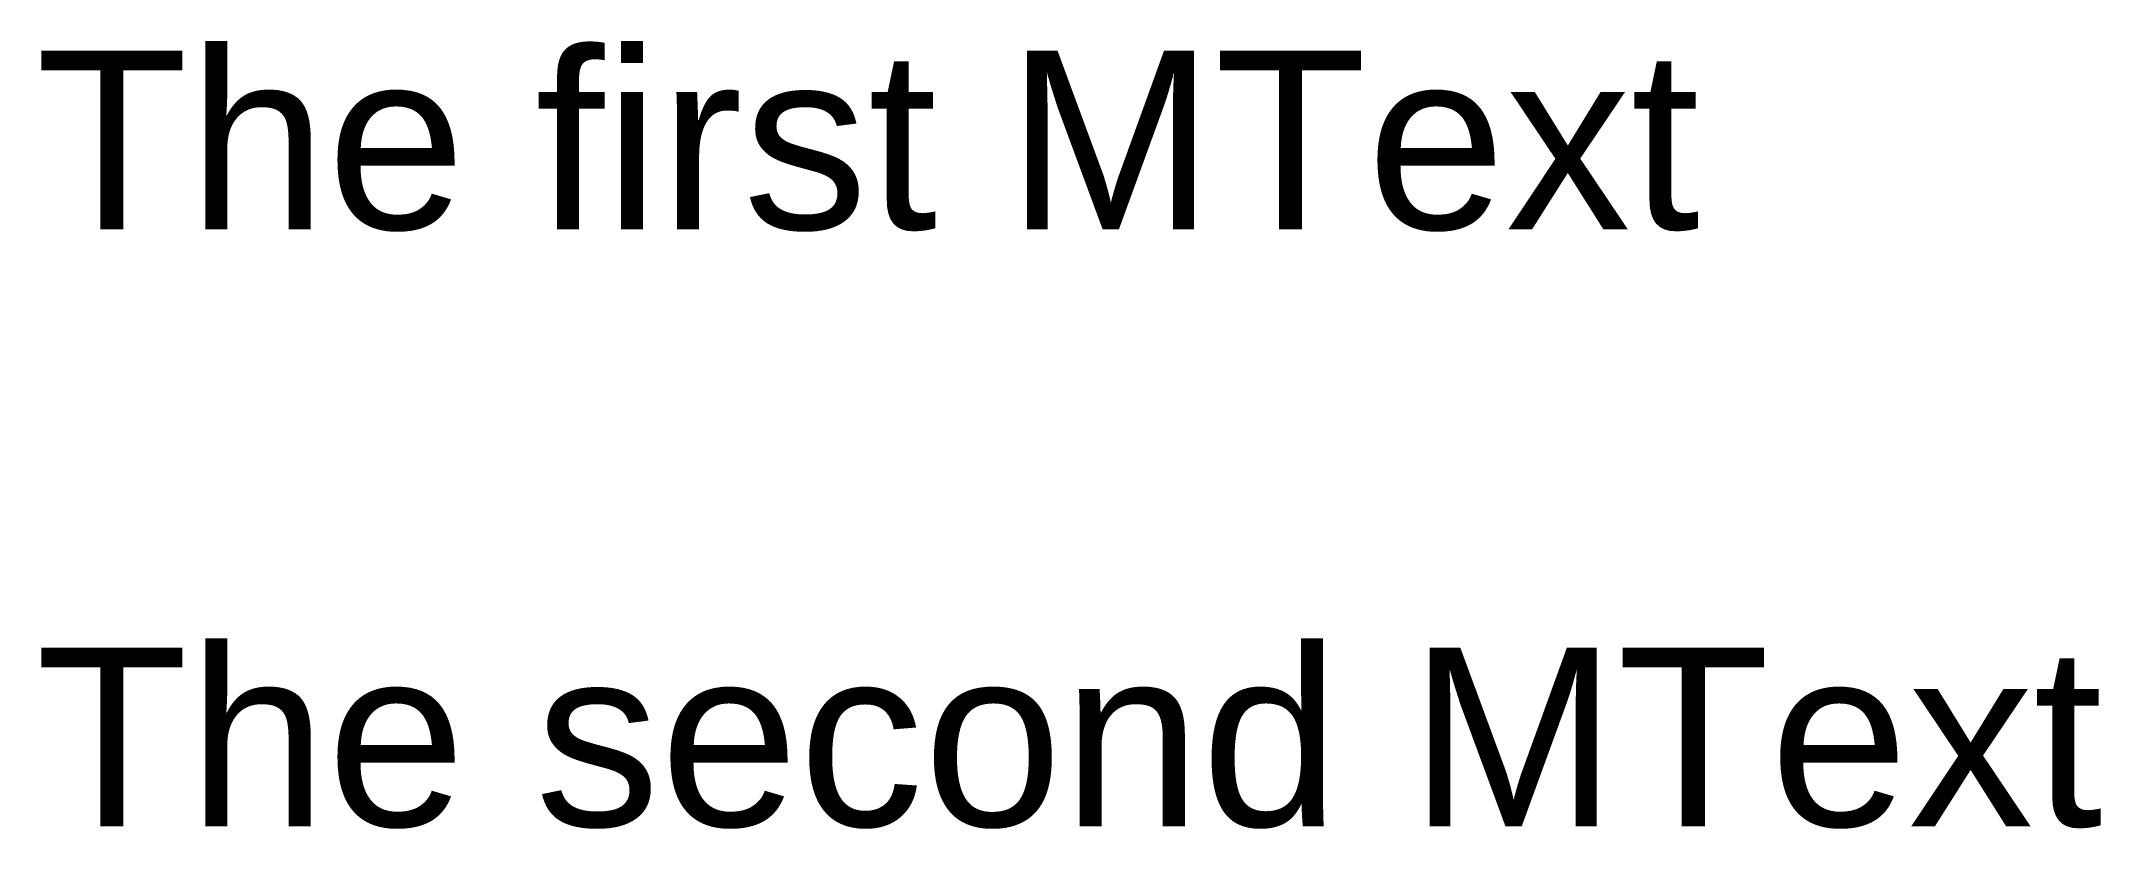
# Model space of a CAD drawing. Header units: feet. Extents: x 2303.4 to 2361, y 7482.7 to 7504.8.
import ezdxf

# ---------------------------------------------------------------- set-up
doc = ezdxf.new("R2010")
doc.units = ezdxf.units.FT
doc.header["$MEASUREMENT"] = 0
doc.styles.add('DynamicDimensions', font='arial.ttf')

msp = doc.modelspace()

# ---------------------------------------------------------------- texts
at = {"char_height": 5, "attachment_point": 1, "style": 'DynamicDimensions'}
for s, width, insert in [('The first MText', 57.66905, (2303.233, 7504.49)), ('The second MText', 68.62143, (2303.233, 7487.778))]:
    msp.add_mtext_dynamic_manual_height_columns(s, width=width, gutter_width=1, heights=[0], dxfattribs=dict(at, insert=insert))

doc.saveas('drawing.dxf')
